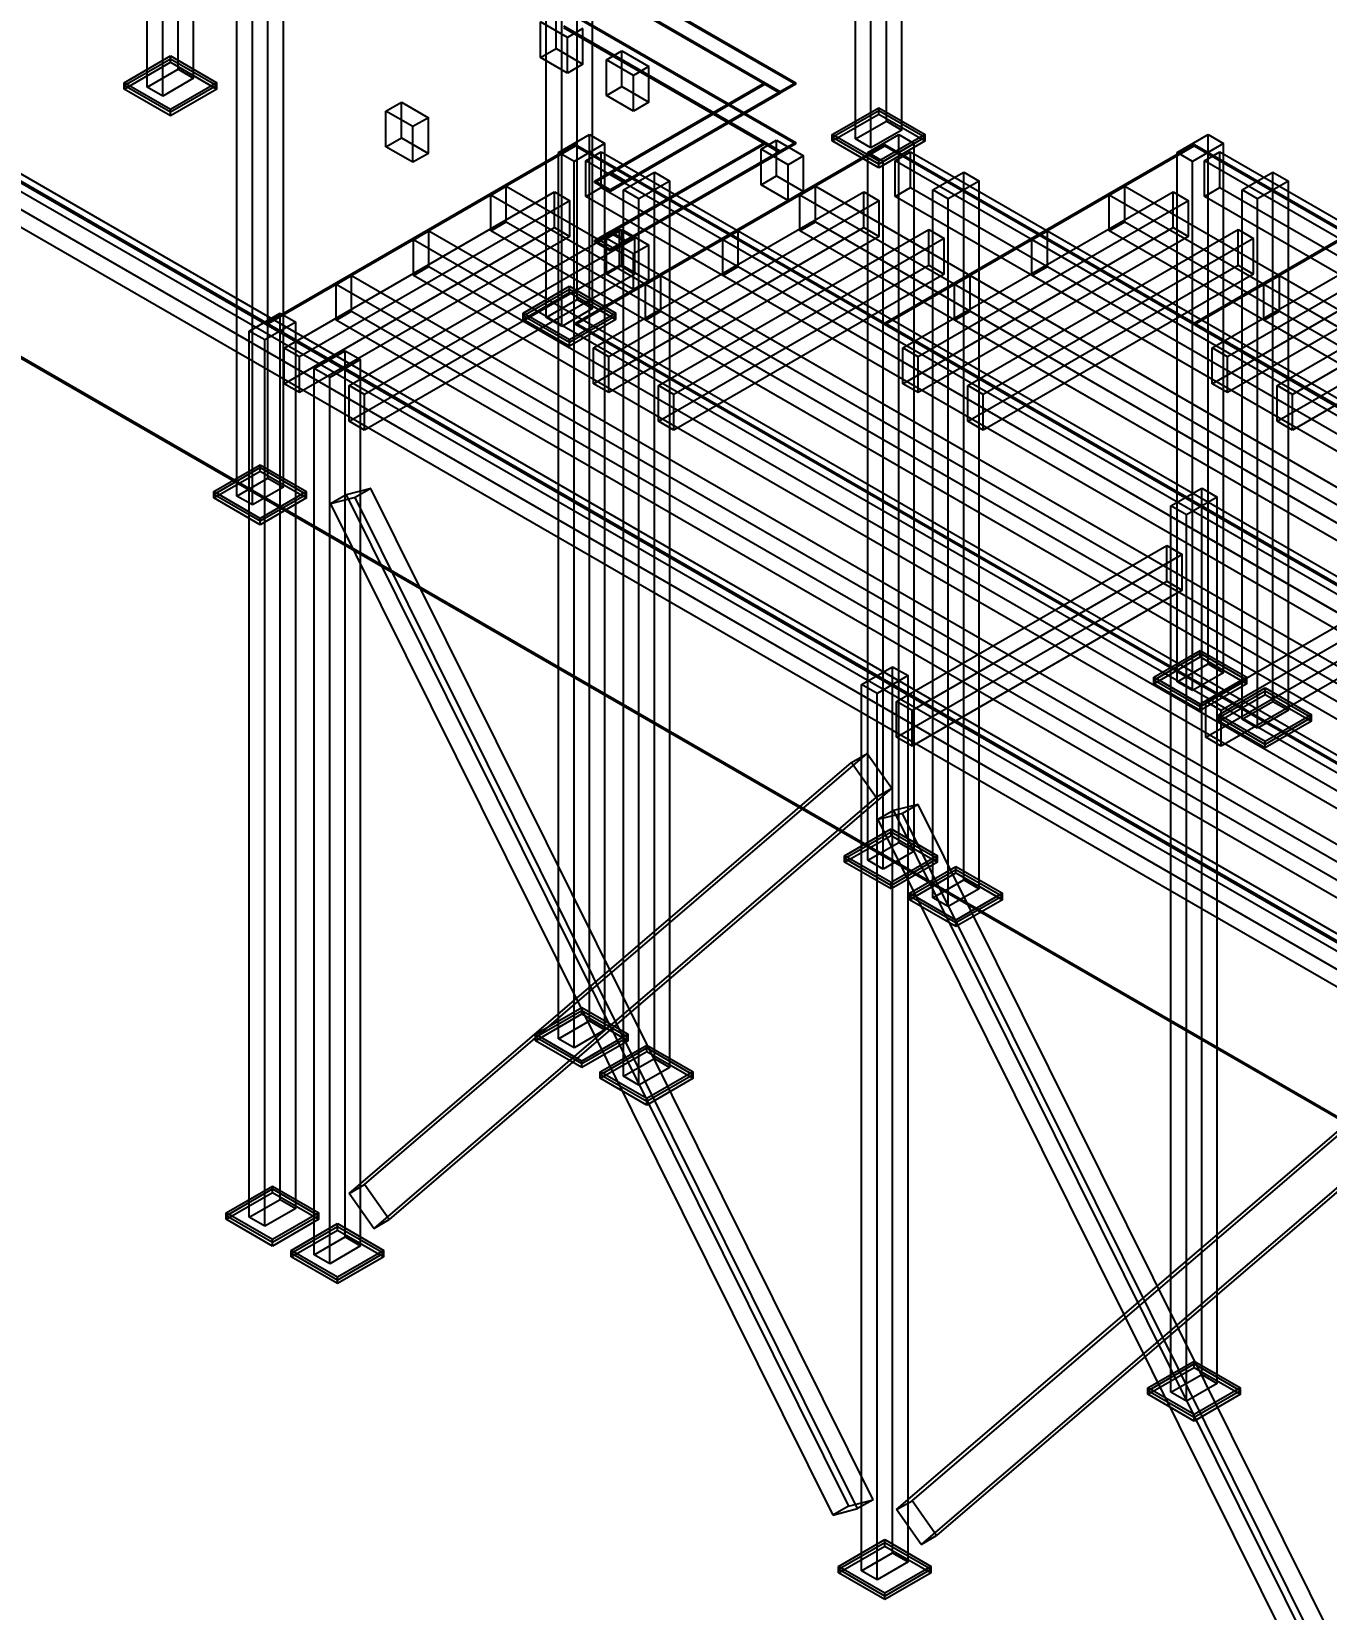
# Model space of a CAD drawing. Header units: millimetres. Extents: x -5230 to 17056, y -12562 to 3959.
# Drawn here: x 945 to 4571, y -7028 to -2609 of the extents above; entities that cross this region are included whole.
import ezdxf

# ---------------------------------------------------------------- set-up
doc = ezdxf.new("R2010")
doc.units = ezdxf.units.MM
for name, color, linetype, true_color in [('balok', 7, 'Continuous', 0x333333), ('baseplate', 7, 'Continuous', 0x555555), ('bracing', 7, 'Continuous', 0x111111), ('dek', 7, 'Continuous', 0x444444), ('dim', 7, 'Continuous', 0x222222), ('kolom', 7, 'Continuous', 0x111111), ('stiffener', 7, 'Continuous', 0x666666)]:
    doc.layers.add(name, color=color, linetype=linetype, true_color=true_color)
doc.dimstyles.get("Standard").update_dxf_attribs({"dimtxt": 2.5, "dimasz": 2.5, "dimexe": 1.25, "dimexo": 0.625, "dimtad": 1, "dimcen": 2.5, "dimazin": 3, "dimtfac": 1, "dimtmove": 0, "dimatfit": 3})

msp = doc.modelspace()

# ---------------------------------------------------------------- linework, layer by layer
at = {"layer": 'balok'}
for p, q in [((2413.38612, -2656.62), (2413.38612, -2556.62)), ((2445.42812, -2625.12), (2370.08612, -2581.62)), ((2370.08612, -2681.62), (2370.08612, -2581.62)), ((2488.72812, -2600.12), (2445.42812, -2625.12)), ((2488.72812, -2700.12), (2488.72812, -2600.12)), ((289.96278, -2646.535), (4888.3535, -5301.495)), ((2445.42812, -2725.12), (2445.42812, -2625.12)), ((4845.0535, -5326.495), (246.66278, -2671.535)), ((2370.08612, -2681.62), (2413.38612, -2656.62)), ((2445.42812, -2725.12), (2370.08612, -2681.62)), ((2413.38612, -2656.62), (2488.72812, -2700.12)), ((2554.68268, -2688.07), (2597.98268, -2663.07)), ((2630.02468, -2731.57), (2554.68268, -2688.07)), ((2554.68268, -2788.07), (2554.68268, -2688.07)), ((2597.98268, -2663.07), (2673.32468, -2706.57)), ((2597.98268, -2763.07), (2597.98268, -2663.07)), ((2488.72812, -2700.12), (2445.42812, -2725.12)), ((2673.32468, -2706.57), (2630.02468, -2731.57)), ((2630.02468, -2831.57), (2630.02468, -2731.57)), ((2673.32468, -2806.57), (2673.32468, -2706.57)), ((4845.0535, -5426.495), (246.66278, -2771.535)), ((289.96278, -2746.535), (4888.3535, -5401.495)), ((2554.68268, -2788.07), (2597.98268, -2763.07)), ((2597.98268, -2763.07), (2673.32468, -2806.57)), ((1937.1987, -2831.555), (1980.4987, -2806.555)), ((1980.4987, -2806.555), (2055.8407, -2850.055)), ((1980.4987, -2906.555), (1980.4987, -2806.555)), ((2630.02468, -2831.57), (2554.68268, -2788.07)), ((2673.32468, -2806.57), (2630.02468, -2831.57)), ((2012.5407, -2875.055), (1937.1987, -2831.555)), ((1937.1987, -2931.555), (1937.1987, -2831.555)), ((2055.8407, -2850.055), (2012.5407, -2875.055)), ((2055.8407, -2950.055), (2055.8407, -2850.055)), ((1937.1987, -2931.555), (1980.4987, -2906.555)), ((1980.4987, -2906.555), (2055.8407, -2950.055)), ((2012.5407, -2975.055), (2012.5407, -2875.055)), ((2987.5701, -2938.135), (3030.8701, -2913.135)), ((3030.8701, -2913.135), (3106.2121, -2956.635)), ((3030.8701, -3013.135), (3030.8701, -2913.135)), ((2012.5407, -2975.055), (1937.1987, -2931.555)), ((2055.8407, -2950.055), (2012.5407, -2975.055)), ((2496.72996, -2970.55), (2540.02996, -2945.55)), ((2540.02996, -2945.55), (7115.97396, -5587.55)), ((2540.02996, -3045.55), (2540.02996, -2945.55)), ((3062.9121, -2981.635), (2987.5701, -2938.135)), ((2987.5701, -3038.135), (2987.5701, -2938.135)), ((3106.2121, -2956.635), (3062.9121, -2981.635)), ((3106.2121, -3056.635), (3106.2121, -2956.635)), ((3362.73862, -2970.545), (3406.03862, -2945.545)), ((3406.03862, -2945.545), (7981.98262, -5587.545)), ((3406.03862, -3045.545), (3406.03862, -2945.545)), ((4228.72996, -2970.54), (4272.02996, -2945.54)), ((4272.02996, -2945.54), (8847.97396, -5587.54)), ((4272.02996, -3045.54), (4272.02996, -2945.54)), ((7072.67396, -5612.55), (2496.72996, -2970.55)), ((2496.72996, -3070.55), (2496.72996, -2970.55)), ((3062.9121, -3081.635), (3062.9121, -2981.635)), ((7938.68262, -5612.545), (3362.73862, -2970.545)), ((3362.73862, -3070.545), (3362.73862, -2970.545)), ((8804.67396, -5612.54), (4228.72996, -2970.54)), ((4228.72996, -3070.54), (4228.72996, -2970.54)), ((2496.72996, -3070.55), (2540.02996, -3045.55)), ((2540.02996, -3045.55), (7115.97396, -5687.55)), ((2987.5701, -3038.135), (3030.8701, -3013.135)), ((3062.9121, -3081.635), (2987.5701, -3038.135)), ((3030.8701, -3013.135), (3106.2121, -3056.635)), ((3362.73862, -3070.545), (3406.03862, -3045.545)), ((3406.03862, -3045.545), (7981.98262, -5687.545)), ((4228.72996, -3070.54), (4272.02996, -3045.54)), ((4272.02996, -3045.54), (8847.97396, -5687.54)), ((7072.67396, -5712.55), (2496.72996, -3070.55)), ((3106.2121, -3056.635), (3062.9121, -3081.635)), ((7938.68262, -5712.545), (3362.73862, -3070.545)), ((8804.67396, -5712.54), (4228.72996, -3070.54)), ((2554.68268, -3188.07), (2597.98268, -3163.07)), ((2597.98268, -3163.07), (2673.32468, -3206.57)), ((2597.98268, -3263.07), (2597.98268, -3163.07)), ((2630.02468, -3231.57), (2554.68268, -3188.07)), ((2554.68268, -3288.07), (2554.68268, -3188.07)), ((2673.32468, -3206.57), (2630.02468, -3231.57)), ((2673.32468, -3306.57), (2673.32468, -3206.57)), ((2554.68268, -3288.07), (2597.98268, -3263.07)), ((2597.98268, -3263.07), (2673.32468, -3306.57)), ((2630.02468, -3331.57), (2630.02468, -3231.57)), ((2630.02468, -3331.57), (2554.68268, -3288.07)), ((2673.32468, -3306.57), (2630.02468, -3331.57))]:
    msp.add_line(p, q, dxfattribs=at)
at = {"layer": 'baseplate'}
for p, q in [((1203.72268, -2752.01), (1333.64, -2677)), ((1203.72268, -2760.01), (1333.64, -2685)), ((1203.72268, -2770.01), (1333.64, -2695)), ((1333.64, -2677), (1463.55732, -2752.01)), ((1333.64, -2685), (1333.64, -2677)), ((1333.64, -2685), (1463.55732, -2760.01)), ((1333.64, -2695), (1333.64, -2685)), ((1333.64, -2695), (1463.55732, -2770.01)), ((1333.64, -2827.02), (1203.72268, -2752.01)), ((1203.72268, -2760.01), (1203.72268, -2752.01)), ((1333.64, -2835.02), (1203.72268, -2760.01)), ((1203.72268, -2770.01), (1203.72268, -2760.01)), ((1333.64, -2845.02), (1203.72268, -2770.01)), ((1463.55732, -2752.01), (1333.64, -2827.02)), ((1463.55732, -2760.01), (1333.64, -2835.02)), ((1463.55732, -2770.01), (1333.64, -2845.02)), ((1463.55732, -2760.01), (1463.55732, -2752.01)), ((1463.55732, -2770.01), (1463.55732, -2760.01)), ((1333.64, -2835.02), (1333.64, -2827.02)), ((3186.93196, -2897.03), (3316.84928, -2822.02)), ((3316.84928, -2822.02), (3446.77526, -2897.035)), ((3316.84928, -2830.02), (3316.84928, -2822.02)), ((1333.64, -2845.02), (1333.64, -2835.02)), ((3186.93196, -2905.03), (3316.84928, -2830.02)), ((3186.93196, -2915.03), (3316.84928, -2840.02)), ((3316.84928, -2830.02), (3446.77526, -2905.035)), ((3316.84928, -2840.02), (3316.84928, -2830.02)), ((3316.84928, -2840.02), (3446.77526, -2915.035)), ((3316.85794, -2972.045), (3186.93196, -2897.03)), ((3186.93196, -2905.03), (3186.93196, -2897.03)), ((3316.85794, -2980.045), (3186.93196, -2905.03)), ((3186.93196, -2915.03), (3186.93196, -2905.03)), ((3316.85794, -2990.045), (3186.93196, -2915.03)), ((3446.77526, -2897.035), (3316.85794, -2972.045)), ((3446.77526, -2905.035), (3316.85794, -2980.045)), ((3446.77526, -2915.035), (3316.85794, -2990.045)), ((3446.77526, -2905.035), (3446.77526, -2897.035)), ((3446.77526, -2915.035), (3446.77526, -2905.035)), ((3316.85794, -2980.045), (3316.85794, -2972.045)), ((3316.85794, -2990.045), (3316.85794, -2980.045)), ((2320.91464, -3397.04), (2450.83196, -3322.03)), ((2320.91464, -3405.04), (2450.83196, -3330.03)), ((2320.91464, -3415.04), (2450.83196, -3340.03)), ((2450.83196, -3322.03), (2580.75794, -3397.045)), ((2450.83196, -3330.03), (2450.83196, -3322.03)), ((2450.83196, -3330.03), (2580.75794, -3405.045)), ((2450.83196, -3340.03), (2450.83196, -3330.03)), ((2450.83196, -3340.03), (2580.75794, -3415.045)), ((2450.84062, -3472.055), (2320.91464, -3397.04)), ((2320.91464, -3405.04), (2320.91464, -3397.04)), ((2580.75794, -3397.045), (2450.84062, -3472.055)), ((2580.75794, -3405.045), (2580.75794, -3397.045)), ((2450.84062, -3480.055), (2320.91464, -3405.04)), ((2320.91464, -3415.04), (2320.91464, -3405.04)), ((2450.84062, -3490.055), (2320.91464, -3415.04)), ((2580.75794, -3405.045), (2450.84062, -3480.055)), ((2580.75794, -3415.045), (2450.84062, -3490.055)), ((2580.75794, -3415.045), (2580.75794, -3405.045)), ((2450.84062, -3480.055), (2450.84062, -3472.055)), ((2450.84062, -3490.055), (2450.84062, -3480.055)), ((1454.9233, -3897.035), (1584.84928, -3822.02)), ((1454.9233, -3905.035), (1584.84928, -3830.02)), ((1454.9233, -3915.035), (1584.84928, -3840.02)), ((1584.84928, -3822.02), (1714.77526, -3897.035)), ((1584.84928, -3830.02), (1584.84928, -3822.02)), ((1584.84928, -3830.02), (1714.77526, -3905.035)), ((1584.84928, -3840.02), (1584.84928, -3830.02)), ((1584.84928, -3840.02), (1714.77526, -3915.035)), ((1584.84928, -3972.05), (1454.9233, -3897.035)), ((1454.9233, -3905.035), (1454.9233, -3897.035)), ((1584.84928, -3980.05), (1454.9233, -3905.035)), ((1454.9233, -3915.035), (1454.9233, -3905.035)), ((1584.84928, -3990.05), (1454.9233, -3915.035)), ((1714.77526, -3897.035), (1584.84928, -3972.05)), ((1714.77526, -3905.035), (1584.84928, -3980.05)), ((1714.77526, -3915.035), (1584.84928, -3990.05)), ((1714.77526, -3905.035), (1714.77526, -3897.035)), ((1714.77526, -3915.035), (1714.77526, -3905.035)), ((1584.84928, -3980.05), (1584.84928, -3972.05)), ((1584.84928, -3990.05), (1584.84928, -3980.05)), ((4087.52866, -4417.025), (4217.44598, -4342.015)), ((4087.52866, -4425.025), (4217.44598, -4350.015)), ((4087.52866, -4435.025), (4217.44598, -4360.015)), ((4217.44598, -4342.015), (4347.3633, -4417.025)), ((4217.44598, -4350.015), (4217.44598, -4342.015)), ((4217.44598, -4350.015), (4347.3633, -4425.025)), ((4217.44598, -4360.015), (4217.44598, -4350.015)), ((4217.44598, -4360.015), (4347.3633, -4435.025)), ((4217.44598, -4492.035), (4087.52866, -4417.025)), ((4087.52866, -4425.025), (4087.52866, -4417.025)), ((4347.3633, -4417.025), (4217.44598, -4492.035)), ((4347.3633, -4425.025), (4347.3633, -4417.025)), ((4217.44598, -4500.035), (4087.52866, -4425.025)), ((4087.52866, -4435.025), (4087.52866, -4425.025)), ((4217.44598, -4510.035), (4087.52866, -4435.025)), ((4347.3633, -4425.025), (4217.44598, -4500.035)), ((4347.3633, -4435.025), (4217.44598, -4510.035)), ((4269.36268, -4522.01), (4399.28, -4447)), ((4269.36268, -4530.01), (4399.28, -4455)), ((4347.3633, -4435.025), (4347.3633, -4425.025)), ((4399.28, -4447), (4529.20598, -4522.015)), ((4399.28, -4455), (4399.28, -4447)), ((4399.28, -4455), (4529.20598, -4530.015)), ((4399.28, -4465), (4399.28, -4455)), ((4217.44598, -4500.035), (4217.44598, -4492.035)), ((4217.44598, -4510.035), (4217.44598, -4500.035)), ((4269.36268, -4540.01), (4399.28, -4465)), ((4399.28, -4465), (4529.20598, -4540.015)), ((4399.28866, -4597.025), (4269.36268, -4522.01)), ((4269.36268, -4530.01), (4269.36268, -4522.01)), ((4399.28866, -4605.025), (4269.36268, -4530.01)), ((4269.36268, -4540.01), (4269.36268, -4530.01)), ((4399.28866, -4615.025), (4269.36268, -4540.01)), ((4529.20598, -4522.015), (4399.28866, -4597.025)), ((4529.20598, -4530.015), (4399.28866, -4605.025)), ((4529.20598, -4540.015), (4399.28866, -4615.025)), ((4529.20598, -4530.015), (4529.20598, -4522.015)), ((4529.20598, -4540.015), (4529.20598, -4530.015)), ((4399.28866, -4605.025), (4399.28866, -4597.025)), ((4399.28866, -4615.025), (4399.28866, -4605.025)), ((3221.53732, -4917.02), (3351.4633, -4842.005)), ((3221.53732, -4925.02), (3351.4633, -4850.005)), ((3221.53732, -4935.02), (3351.4633, -4860.005)), ((3351.4633, -4842.005), (3481.38062, -4917.015)), ((3351.4633, -4850.005), (3351.4633, -4842.005)), ((3351.4633, -4850.005), (3481.38062, -4925.015)), ((3351.4633, -4860.005), (3351.4633, -4850.005)), ((3351.4633, -4860.005), (3481.38062, -4935.015)), ((3351.45464, -4992.03), (3221.53732, -4917.02)), ((3221.53732, -4925.02), (3221.53732, -4917.02)), ((3351.45464, -5000.03), (3221.53732, -4925.02)), ((3221.53732, -4935.02), (3221.53732, -4925.02)), ((3351.45464, -5010.03), (3221.53732, -4935.02)), ((3481.38062, -4917.015), (3351.45464, -4992.03)), ((3481.38062, -4925.015), (3351.45464, -5000.03)), ((3481.38062, -4935.015), (3351.45464, -5010.03)), ((3403.37134, -5022.005), (3533.29732, -4946.99)), ((3481.38062, -4925.015), (3481.38062, -4917.015)), ((3481.38062, -4935.015), (3481.38062, -4925.015)), ((3533.29732, -4946.99), (3663.2233, -5022.005)), ((3533.29732, -4954.99), (3533.29732, -4946.99)), ((3351.45464, -5000.03), (3351.45464, -4992.03)), ((3403.37134, -5030.005), (3533.29732, -4954.99)), ((3403.37134, -5040.005), (3533.29732, -4964.99)), ((3533.29732, -4954.99), (3663.2233, -5030.005)), ((3533.29732, -4964.99), (3533.29732, -4954.99)), ((3533.29732, -4964.99), (3663.2233, -5040.005)), ((3351.45464, -5010.03), (3351.45464, -5000.03)), ((3533.29732, -5097.02), (3403.37134, -5022.005)), ((3403.37134, -5030.005), (3403.37134, -5022.005)), ((3533.29732, -5105.02), (3403.37134, -5030.005)), ((3403.37134, -5040.005), (3403.37134, -5030.005)), ((3663.2233, -5022.005), (3533.29732, -5097.02)), ((3663.2233, -5030.005), (3533.29732, -5105.02)), ((3663.2233, -5030.005), (3663.2233, -5022.005)), ((3663.2233, -5040.005), (3663.2233, -5030.005)), ((3533.29732, -5115.02), (3403.37134, -5040.005)), ((3663.2233, -5040.005), (3533.29732, -5115.02)), ((3533.29732, -5105.02), (3533.29732, -5097.02)), ((3533.29732, -5115.02), (3533.29732, -5105.02)), ((2355.52, -5417.03), (2485.44598, -5342.015)), ((2485.44598, -5342.015), (2615.3633, -5417.025)), ((2485.44598, -5350.015), (2485.44598, -5342.015)), ((2355.52, -5425.03), (2485.44598, -5350.015)), ((2355.52, -5435.03), (2485.44598, -5360.015)), ((2485.44598, -5350.015), (2615.3633, -5425.025)), ((2485.44598, -5360.015), (2485.44598, -5350.015)), ((2485.44598, -5360.015), (2615.3633, -5435.025)), ((2485.43732, -5492.04), (2355.52, -5417.03)), ((2355.52, -5425.03), (2355.52, -5417.03)), ((2485.43732, -5500.04), (2355.52, -5425.03)), ((2355.52, -5435.03), (2355.52, -5425.03)), ((2485.43732, -5510.04), (2355.52, -5435.03)), ((2615.3633, -5417.025), (2485.43732, -5492.04)), ((2615.3633, -5425.025), (2485.43732, -5500.04)), ((2615.3633, -5435.025), (2485.43732, -5510.04)), ((2615.3633, -5425.025), (2615.3633, -5417.025)), ((2615.3633, -5435.025), (2615.3633, -5425.025)), ((2537.35402, -5522.015), (2667.28, -5447)), ((2537.35402, -5530.015), (2667.28, -5455)), ((2537.35402, -5540.015), (2667.28, -5465)), ((2667.28, -5447), (2797.20598, -5522.015)), ((2667.28, -5455), (2667.28, -5447)), ((2667.28, -5455), (2797.20598, -5530.015)), ((2667.28, -5465), (2667.28, -5455)), ((2667.28, -5465), (2797.20598, -5540.015)), ((2485.43732, -5500.04), (2485.43732, -5492.04)), ((2485.43732, -5510.04), (2485.43732, -5500.04)), ((2667.28, -5597.03), (2537.35402, -5522.015)), ((2537.35402, -5530.015), (2537.35402, -5522.015)), ((2797.20598, -5522.015), (2667.28, -5597.03)), ((2797.20598, -5530.015), (2797.20598, -5522.015)), ((2667.28, -5605.03), (2537.35402, -5530.015)), ((2537.35402, -5540.015), (2537.35402, -5530.015)), ((2667.28, -5615.03), (2537.35402, -5540.015)), ((2797.20598, -5530.015), (2667.28, -5605.03)), ((2797.20598, -5540.015), (2667.28, -5615.03)), ((2797.20598, -5540.015), (2797.20598, -5530.015)), ((2667.28, -5605.03), (2667.28, -5597.03)), ((2667.28, -5615.03), (2667.28, -5605.03)), ((1489.3468, -5917.02), (1619.2468, -5842.02)), ((1489.3468, -5925.02), (1619.2468, -5850.02)), ((1489.3468, -5935.02), (1619.2468, -5860.02)), ((1619.2468, -5842.02), (1749.1468, -5917.02)), ((1619.2468, -5850.02), (1619.2468, -5842.02)), ((1619.2468, -5850.02), (1749.1468, -5925.02)), ((1619.2468, -5860.02), (1619.2468, -5850.02)), ((1619.2468, -5860.02), (1749.1468, -5935.02)), ((1619.2468, -5992.02), (1489.3468, -5917.02)), ((1489.3468, -5925.02), (1489.3468, -5917.02)), ((1749.1468, -5917.02), (1619.2468, -5992.02)), ((1749.1468, -5925.02), (1749.1468, -5917.02)), ((1619.2468, -6000.02), (1489.3468, -5925.02)), ((1489.3468, -5935.02), (1489.3468, -5925.02)), ((1619.2468, -6010.02), (1489.3468, -5935.02)), ((1749.1468, -5925.02), (1619.2468, -6000.02)), ((1749.1468, -5935.02), (1619.2468, -6010.02)), ((1671.37134, -6022.005), (1801.28866, -5946.995)), ((1671.37134, -6030.005), (1801.28866, -5954.995)), ((1671.37134, -6040.005), (1801.28866, -5964.995)), ((1749.1468, -5935.02), (1749.1468, -5925.02)), ((1801.28866, -5946.995), (1931.21464, -6022.01)), ((1801.28866, -5954.995), (1801.28866, -5946.995)), ((1801.28866, -5954.995), (1931.21464, -6030.01)), ((1801.28866, -5964.995), (1801.28866, -5954.995)), ((1801.28866, -5964.995), (1931.21464, -6040.01)), ((1619.2468, -6000.02), (1619.2468, -5992.02)), ((1619.2468, -6010.02), (1619.2468, -6000.02)), ((1801.29732, -6097.02), (1671.37134, -6022.005)), ((1671.37134, -6030.005), (1671.37134, -6022.005)), ((1801.29732, -6105.02), (1671.37134, -6030.005)), ((1671.37134, -6040.005), (1671.37134, -6030.005)), ((1801.29732, -6115.02), (1671.37134, -6040.005)), ((1931.21464, -6022.01), (1801.29732, -6097.02)), ((1931.21464, -6030.01), (1801.29732, -6105.02)), ((1931.21464, -6040.01), (1801.29732, -6115.02)), ((1931.21464, -6030.01), (1931.21464, -6022.01)), ((1931.21464, -6040.01), (1931.21464, -6030.01)), ((1801.29732, -6105.02), (1801.29732, -6097.02)), ((1801.29732, -6115.02), (1801.29732, -6105.02)), ((4070.04412, -6406.99), (4199.94412, -6331.99)), ((4070.04412, -6414.99), (4199.94412, -6339.99)), ((4070.04412, -6424.99), (4199.94412, -6349.99)), ((4199.94412, -6331.99), (4329.84412, -6406.99)), ((4199.94412, -6339.99), (4199.94412, -6331.99)), ((4199.94412, -6339.99), (4329.84412, -6414.99)), ((4199.94412, -6349.99), (4199.94412, -6339.99)), ((4199.94412, -6349.99), (4329.84412, -6424.99)), ((4199.94412, -6481.99), (4070.04412, -6406.99)), ((4070.04412, -6414.99), (4070.04412, -6406.99)), ((4329.84412, -6406.99), (4199.94412, -6481.99)), ((4329.84412, -6414.99), (4329.84412, -6406.99)), ((4199.94412, -6489.99), (4070.04412, -6414.99)), ((4070.04412, -6424.99), (4070.04412, -6414.99)), ((4199.94412, -6499.99), (4070.04412, -6424.99)), ((4329.84412, -6414.99), (4199.94412, -6489.99)), ((4329.84412, -6424.99), (4199.94412, -6499.99)), ((4329.84412, -6424.99), (4329.84412, -6414.99)), ((4199.94412, -6489.99), (4199.94412, -6481.99)), ((4199.94412, -6499.99), (4199.94412, -6489.99)), ((3204.2, -6907.01), (3334.11732, -6832)), ((3204.2, -6915.01), (3334.11732, -6840)), ((3334.11732, -6832), (3464.03464, -6907.01)), ((3334.11732, -6840), (3334.11732, -6832)), ((3334.11732, -6840), (3464.03464, -6915.01)), ((3334.11732, -6850), (3334.11732, -6840)), ((3204.2, -6925.01), (3334.11732, -6850)), ((3334.11732, -6850), (3464.03464, -6925.01)), ((3334.11732, -6982.02), (3204.2, -6907.01)), ((3204.2, -6915.01), (3204.2, -6907.01)), ((3334.11732, -6990.02), (3204.2, -6915.01)), ((3204.2, -6925.01), (3204.2, -6915.01)), ((3334.11732, -7000.02), (3204.2, -6925.01)), ((3464.03464, -6907.01), (3334.11732, -6982.02)), ((3464.03464, -6915.01), (3334.11732, -6990.02)), ((3464.03464, -6925.01), (3334.11732, -7000.02)), ((3464.03464, -6915.01), (3464.03464, -6907.01)), ((3464.03464, -6925.01), (3464.03464, -6915.01)), ((3334.11732, -6990.02), (3334.11732, -6982.02)), ((3334.11732, -7000.02), (3334.11732, -6990.02))]:
    msp.add_line(p, q, dxfattribs=at)
at = {"layer": 'bracing'}
for p, q in [((1825.34614, -3906.055), (1782.04614, -3931.055)), ((1851.0317, -3913.855), (1782.04614, -3931.055)), ((1782.04614, -3931.055), (3188.86314, -6763.455)), ((1894.3317, -3888.855), (1825.34614, -3906.055)), ((1825.34614, -3906.055), (3232.16314, -6738.455)), ((1894.3317, -3888.855), (1851.0317, -3913.855)), ((3257.84004, -6745.27), (1851.0317, -3913.855)), ((3301.14004, -6720.27), (1894.3317, -3888.855)), ((1877.4447, -5837.905), (3284.25304, -4630.97)), ((3240.95304, -4655.97), (3284.25304, -4630.97)), ((3284.25304, -4630.97), (3353.22994, -4727.835)), ((1834.1447, -5862.905), (3240.95304, -4655.97)), ((3240.95304, -4655.97), (3309.92994, -4752.835)), ((3353.22994, -4727.835), (1946.4216, -5935.71)), ((3309.92994, -4752.835), (3353.22994, -4727.835)), ((3309.92994, -4752.835), (1903.1216, -5960.71)), ((3358.09686, -4790.535), (3314.79686, -4815.535)), ((3383.78242, -4798.325), (3314.79686, -4815.535)), ((3314.79686, -4815.535), (4721.62252, -7647.9)), ((3427.08242, -4773.325), (3358.09686, -4790.535)), ((3358.09686, -4790.535), (4764.92252, -7622.9)), ((3427.08242, -4773.325), (3383.78242, -4798.325)), ((4790.60808, -7629.74), (3383.78242, -4798.325)), ((4833.90808, -7604.74), (3427.08242, -4773.325)), ((3410.18676, -6723.11), (4817.02108, -5516.21)), ((3366.88676, -6748.11), (4773.72108, -5541.21)), ((4842.69798, -5638.065), (3435.87232, -6845.95)), ((4885.99798, -5613.065), (3479.17232, -6820.95)), ((1834.1447, -5862.905), (1877.4447, -5837.905)), ((1903.1216, -5960.71), (1834.1447, -5862.905)), ((1946.4216, -5935.71), (1877.4447, -5837.905)), ((1903.1216, -5960.71), (1946.4216, -5935.71)), ((3232.16314, -6738.455), (3188.86314, -6763.455)), ((3188.86314, -6763.455), (3257.84004, -6745.27)), ((3232.16314, -6738.455), (3301.14004, -6720.27)), ((3301.14004, -6720.27), (3257.84004, -6745.27)), ((3366.88676, -6748.11), (3410.18676, -6723.11)), ((3435.87232, -6845.95), (3366.88676, -6748.11)), ((3479.17232, -6820.95), (3410.18676, -6723.11)), ((3435.87232, -6845.95), (3479.17232, -6820.95))]:
    msp.add_line(p, q, dxfattribs=at)
at = {"layer": 'dek'}
for p, q in [((-4330, 0), (10998.20866, -8850.005)), ((-4330, -4), (10998.20866, -8854.005)), ((10572.128, -9096.01), (-4756.08066, -246.005)), ((10572.128, -9100.01), (-4756.08066, -250.005)), ((3041.3054, -2777.43), (2435.09674, -2427.425)), ((2478.38808, -2402.43), (3084.59674, -2752.435)), ((2478.38808, -2406.43), (3084.59674, -2756.435)), ((3041.3054, -2781.43), (2435.09674, -2431.425)), ((3041.3054, -2944.1), (2435.09674, -2594.095)), ((3041.3054, -2948.1), (2435.09674, -2598.095)), ((2478.38808, -2569.1), (3084.59674, -2919.105)), ((2478.38808, -2573.1), (3084.59674, -2923.105)), ((2565.02272, -3002.43), (2998.01406, -2752.435)), ((2565.02272, -3006.43), (2998.01406, -2756.435)), ((3041.3054, -2777.43), (2608.31406, -3027.425)), ((3041.3054, -2781.43), (2608.31406, -3031.425)), ((2998.01406, -2752.435), (3041.3054, -2777.43)), ((2998.01406, -2756.435), (2998.01406, -2752.435)), ((2998.01406, -2756.435), (3041.3054, -2781.43)), ((3084.59674, -2752.435), (3041.3054, -2777.43)), ((3084.59674, -2756.435), (3041.3054, -2781.43)), ((3041.3054, -2781.43), (3041.3054, -2777.43)), ((3084.59674, -2756.435), (3084.59674, -2752.435)), ((1602.16928, -3425.04), (2468.16062, -2925.045)), ((1602.16928, -3429.04), (2468.16062, -2929.045)), ((2468.16062, -3425.035), (3334.16928, -2925.03)), ((2468.16062, -2925.045), (7144.5433, -5625.035)), ((2468.16062, -2929.045), (2468.16062, -2925.045)), ((2468.16062, -3429.035), (3334.16928, -2929.03)), ((2468.16062, -2929.045), (7144.5433, -5629.035)), ((2565.02272, -3169.1), (2998.01406, -2919.105)), ((2565.02272, -3173.1), (2998.01406, -2923.105)), ((3041.3054, -2944.1), (2608.31406, -3194.095)), ((3041.3054, -2948.1), (2608.31406, -3198.095)), ((2998.01406, -2919.105), (3041.3054, -2944.1)), ((2998.01406, -2923.105), (2998.01406, -2919.105)), ((2998.01406, -2923.105), (3041.3054, -2948.1)), ((3084.59674, -2919.105), (3041.3054, -2944.1)), ((3084.59674, -2923.105), (3041.3054, -2948.1)), ((3041.3054, -2948.1), (3041.3054, -2944.1)), ((3084.59674, -2923.105), (3084.59674, -2919.105)), ((3334.16928, -2925.03), (8010.55196, -5625.02)), ((3334.16928, -2929.03), (3334.16928, -2925.03)), ((3334.16928, -3425.03), (4200.16062, -2925.035)), ((3334.16928, -2929.03), (8010.55196, -5629.02)), ((3334.16928, -3429.03), (4200.16062, -2929.035)), ((4200.16062, -2925.035), (8876.5433, -5625.025)), ((4200.16062, -2929.035), (4200.16062, -2925.035)), ((4200.16062, -2929.035), (8876.5433, -5629.025)), ((4200.1866, -3425.04), (5066.17794, -2925.045)), ((4200.1866, -3429.04), (5066.17794, -2929.045)), ((2521.72272, -3027.42), (2565.01406, -3002.425)), ((2608.31406, -3027.425), (2565.02272, -3002.43)), ((2565.02272, -3006.43), (2565.02272, -3002.43)), ((2521.72272, -3031.42), (2565.01406, -3006.425)), ((2565.02272, -3052.42), (2521.72272, -3027.42)), ((2521.72272, -3031.42), (2521.72272, -3027.42)), ((2565.02272, -3056.42), (2521.72272, -3031.42)), ((2608.31406, -3031.425), (2565.02272, -3006.43)), ((2608.31406, -3027.425), (2565.02272, -3052.42)), ((2608.31406, -3031.425), (2565.02272, -3056.42)), ((2608.31406, -3031.425), (2608.31406, -3027.425)), ((2565.02272, -3056.42), (2565.02272, -3052.42)), ((2521.72272, -3194.09), (2565.01406, -3169.095)), ((2521.72272, -3198.09), (2565.01406, -3173.095)), ((2608.31406, -3194.095), (2565.02272, -3169.1)), ((2565.02272, -3173.1), (2565.02272, -3169.1)), ((2608.31406, -3198.095), (2565.02272, -3173.1)), ((2565.02272, -3219.09), (2521.72272, -3194.09)), ((2521.72272, -3198.09), (2521.72272, -3194.09)), ((2565.02272, -3223.09), (2521.72272, -3198.09)), ((2608.31406, -3194.095), (2565.02272, -3219.09)), ((2608.31406, -3198.095), (2565.02272, -3223.09)), ((2565.02272, -3223.09), (2565.02272, -3219.09)), ((2608.31406, -3198.095), (2608.31406, -3194.095)), ((6278.55196, -6125.03), (1602.16928, -3425.04)), ((1602.16928, -3429.04), (1602.16928, -3425.04)), ((6278.55196, -6129.03), (1602.16928, -3429.04)), ((7144.5433, -6125.025), (2468.16062, -3425.035)), ((2468.16062, -3429.035), (2468.16062, -3425.035)), ((7144.5433, -6129.025), (2468.16062, -3429.035)), ((8010.55196, -6125.02), (3334.16928, -3425.03)), ((3334.16928, -3429.03), (3334.16928, -3425.03)), ((8010.55196, -6129.02), (3334.16928, -3429.03)), ((8876.56928, -6125.03), (4200.1866, -3425.04)), ((4200.1866, -3429.04), (4200.1866, -3425.04)), ((8876.56928, -6129.03), (4200.1866, -3429.04))]:
    msp.add_line(p, q, dxfattribs=at)
at = {"layer": 'kolom'}
for p, q in [((1355.29, -2714.51), (1355.29, -1232.51)), ((1398.59, -2739.51), (1398.59, -1257.51)), ((1268.69, -2764.51), (1268.69, -1282.51)), ((1311.99, -2789.51), (1311.99, -1307.51)), ((1606.46464, -3859.52), (1606.46464, -1877.53)), ((2472.45598, -3359.525), (2472.45598, -1877.525)), ((3338.4733, -2859.515), (3338.4733, -1877.505)), ((1519.86464, -3909.52), (1519.86464, -1927.53)), ((1649.76464, -3884.52), (1649.76464, -1902.53)), ((2385.85598, -3409.525), (2385.85598, -1927.525)), ((2515.75598, -3384.525), (2515.75598, -1902.525)), ((3251.8733, -2909.515), (3251.8733, -1927.505)), ((3381.7733, -2884.515), (3381.7733, -1902.505)), ((1563.16464, -3934.52), (1563.16464, -1952.53)), ((2429.15598, -3434.525), (2429.15598, -1952.525)), ((3295.1733, -2934.515), (3295.1733, -1952.505)), ((1268.69, -2764.51), (1355.29, -2714.51)), ((1398.59, -2739.51), (1311.99, -2789.51)), ((1355.29, -2714.51), (1398.59, -2739.51)), ((1311.99, -2789.51), (1268.69, -2764.51)), ((3251.8733, -2909.515), (3338.4733, -2859.515)), ((3338.4733, -2859.515), (3381.7733, -2884.515)), ((2420.47, -2947.52), (2507.07, -2897.52)), ((2507.07, -2897.52), (2550.37, -2922.52)), ((2507.07, -5379.51), (2507.07, -2897.52)), ((3295.1733, -2934.515), (3251.8733, -2909.515)), ((3286.47866, -2947.515), (3373.07866, -2897.515)), ((3381.7733, -2884.515), (3295.1733, -2934.515)), ((3373.07866, -2897.515), (3416.37866, -2922.515)), ((3373.07866, -4879.505), (3373.07866, -2897.515)), ((4152.47, -2947.51), (4239.07, -2897.51)), ((4239.07, -2897.51), (4282.37, -2922.51)), ((4239.07, -4379.51), (4239.07, -2897.51)), ((2463.77, -2972.52), (2420.47, -2947.52)), ((2420.47, -5429.51), (2420.47, -2947.52)), ((2550.37, -2922.52), (2463.77, -2972.52)), ((2550.37, -5404.51), (2550.37, -2922.52)), ((3329.77866, -2972.515), (3286.47866, -2947.515)), ((3286.47866, -4929.505), (3286.47866, -2947.515)), ((3416.37866, -2922.515), (3329.77866, -2972.515)), ((3416.37866, -4904.505), (3416.37866, -2922.515)), ((4195.77, -2972.51), (4152.47, -2947.51)), ((4152.47, -4429.51), (4152.47, -2947.51)), ((4282.37, -2922.51), (4195.77, -2972.51)), ((4282.37, -4404.51), (4282.37, -2922.51)), ((2463.77, -5454.51), (2463.77, -2972.52)), ((2602.31268, -3052.51), (2688.91268, -3002.51)), ((2688.91268, -3002.51), (2732.21268, -3027.51)), ((2688.91268, -5484.5), (2688.91268, -3002.51)), ((3329.77866, -4954.505), (3329.77866, -2972.515)), ((3468.32134, -3052.505), (3554.92134, -3002.505)), ((3554.92134, -3002.505), (3598.22134, -3027.505)), ((3554.92134, -4984.495), (3554.92134, -3002.505)), ((4195.77, -4454.51), (4195.77, -2972.51)), ((4334.31268, -3052.5), (4420.91268, -3002.5)), ((4420.91268, -3002.5), (4464.21268, -3027.5)), ((4420.91268, -4484.5), (4420.91268, -3002.5)), ((2732.21268, -3027.51), (2645.61268, -3077.51)), ((2732.21268, -5509.5), (2732.21268, -3027.51)), ((3598.22134, -3027.505), (3511.62134, -3077.505)), ((3598.22134, -5009.495), (3598.22134, -3027.505)), ((4464.21268, -3027.5), (4377.61268, -3077.5)), ((4464.21268, -4509.5), (4464.21268, -3027.5)), ((2645.61268, -3077.51), (2602.31268, -3052.51)), ((2602.31268, -5534.5), (2602.31268, -3052.51)), ((2645.61268, -5559.5), (2645.61268, -3077.51)), ((3511.62134, -3077.505), (3468.32134, -3052.505)), ((3468.32134, -5034.495), (3468.32134, -3052.505)), ((3511.62134, -5059.495), (3511.62134, -3077.505)), ((4377.61268, -3077.5), (4334.31268, -3052.5)), ((4334.31268, -4534.5), (4334.31268, -3052.5)), ((4377.61268, -4559.5), (4377.61268, -3077.5)), ((1554.40072, -3447.47), (1641.00072, -3397.47)), ((1641.00072, -3397.47), (1684.30072, -3422.47)), ((1641.00072, -5879.46), (1641.00072, -3397.47)), ((2385.85598, -3409.525), (2472.45598, -3359.525)), ((2515.75598, -3384.525), (2429.15598, -3434.525)), ((2472.45598, -3359.525), (2515.75598, -3384.525)), ((1684.30072, -3422.47), (1597.70072, -3472.47)), ((1684.30072, -5904.46), (1684.30072, -3422.47)), ((2429.15598, -3434.525), (2385.85598, -3409.525)), ((1597.70072, -3472.47), (1554.40072, -3447.47)), ((1554.40072, -5929.46), (1554.40072, -3447.47)), ((1597.70072, -5954.46), (1597.70072, -3472.47)), ((1736.32134, -3552.505), (1822.92134, -3502.505)), ((1866.22134, -3527.505), (1779.62134, -3577.505)), ((1822.92134, -3502.505), (1866.22134, -3527.505)), ((1822.92134, -5984.495), (1822.92134, -3502.505)), ((1866.22134, -6009.495), (1866.22134, -3527.505)), ((1779.62134, -3577.505), (1736.32134, -3552.505)), ((1736.32134, -6034.495), (1736.32134, -3552.505)), ((1779.62134, -6059.495), (1779.62134, -3577.505)), ((1519.86464, -3909.52), (1606.46464, -3859.52)), ((1649.76464, -3884.52), (1563.16464, -3934.52)), ((1606.46464, -3859.52), (1649.76464, -3884.52)), ((4135.05474, -3937.465), (4221.65474, -3887.465)), ((4221.65474, -3887.465), (4264.95474, -3912.465)), ((4221.65474, -6369.455), (4221.65474, -3887.465)), ((1563.16464, -3934.52), (1519.86464, -3909.52)), ((4264.95474, -3912.465), (4178.35474, -3962.465)), ((4264.95474, -6394.455), (4264.95474, -3912.465)), ((4178.35474, -3962.465), (4135.05474, -3937.465)), ((4135.05474, -6419.455), (4135.05474, -3937.465)), ((4178.35474, -6444.455), (4178.35474, -3962.465)), ((3269.14134, -4437.505), (3355.74134, -4387.505)), ((3399.04134, -4412.505), (3312.44134, -4462.505)), ((3355.74134, -4387.505), (3399.04134, -4412.505)), ((3355.74134, -6869.495), (3355.74134, -4387.505)), ((3399.04134, -6894.495), (3399.04134, -4412.505)), ((4152.47, -4429.51), (4239.07, -4379.51)), ((4282.37, -4404.51), (4195.77, -4454.51)), ((4239.07, -4379.51), (4282.37, -4404.51)), ((3312.44134, -4462.505), (3269.14134, -4437.505)), ((3269.14134, -6919.495), (3269.14134, -4437.505)), ((3312.44134, -6944.495), (3312.44134, -4462.505)), ((4195.77, -4454.51), (4152.47, -4429.51)), ((4334.31268, -4534.5), (4420.91268, -4484.5)), ((4420.91268, -4484.5), (4464.21268, -4509.5)), ((4377.61268, -4559.5), (4334.31268, -4534.5)), ((4464.21268, -4509.5), (4377.61268, -4559.5)), ((3286.47866, -4929.505), (3373.07866, -4879.505)), ((3416.37866, -4904.505), (3329.77866, -4954.505)), ((3373.07866, -4879.505), (3416.37866, -4904.505)), ((3329.77866, -4954.505), (3286.47866, -4929.505)), ((3468.32134, -5034.495), (3554.92134, -4984.495)), ((3554.92134, -4984.495), (3598.22134, -5009.495)), ((3511.62134, -5059.495), (3468.32134, -5034.495)), ((3598.22134, -5009.495), (3511.62134, -5059.495)), ((2420.47, -5429.51), (2507.07, -5379.51)), ((2507.07, -5379.51), (2550.37, -5404.51)), ((2463.77, -5454.51), (2420.47, -5429.51)), ((2550.37, -5404.51), (2463.77, -5454.51)), ((2602.31268, -5534.5), (2688.91268, -5484.5)), ((2732.21268, -5509.5), (2645.61268, -5559.5)), ((2688.91268, -5484.5), (2732.21268, -5509.5)), ((2645.61268, -5559.5), (2602.31268, -5534.5)), ((1554.40072, -5929.46), (1641.00072, -5879.46)), ((1684.30072, -5904.46), (1597.70072, -5954.46)), ((1641.00072, -5879.46), (1684.30072, -5904.46)), ((1597.70072, -5954.46), (1554.40072, -5929.46)), ((1736.32134, -6034.495), (1822.92134, -5984.495)), ((1866.22134, -6009.495), (1779.62134, -6059.495)), ((1822.92134, -5984.495), (1866.22134, -6009.495)), ((1779.62134, -6059.495), (1736.32134, -6034.495)), ((4135.05474, -6419.455), (4221.65474, -6369.455)), ((4264.95474, -6394.455), (4178.35474, -6444.455)), ((4221.65474, -6369.455), (4264.95474, -6394.455)), ((4178.35474, -6444.455), (4135.05474, -6419.455)), ((3269.14134, -6919.495), (3355.74134, -6869.495)), ((3355.74134, -6869.495), (3399.04134, -6894.495)), ((3312.44134, -6944.495), (3269.14134, -6919.495)), ((3399.04134, -6894.495), (3312.44134, -6944.495))]:
    msp.add_line(p, q, dxfattribs=at)
at = {"layer": 'stiffener'}
for p, q in [((2230.43496, -3066.8), (2273.73496, -3041.8)), ((2273.73496, -3041.8), (6949.26896, -5741.3)), ((2273.73496, -3141.8), (2273.73496, -3041.8)), ((3096.45228, -3066.79), (3139.75228, -3041.79)), ((3139.75228, -3041.79), (7815.28628, -5741.29)), ((3139.75228, -3141.79), (3139.75228, -3041.79)), ((3962.44362, -3066.815), (4005.74362, -3041.815)), ((4005.74362, -3041.815), (8681.27762, -5741.315)), ((4005.74362, -3141.815), (4005.74362, -3041.815)), ((1652.17212, -3495.01), (2409.05612, -3058.01)), ((2452.35612, -3083.01), (1695.47212, -3520.01)), ((6905.96896, -5766.3), (2230.43496, -3066.8)), ((2230.43496, -3166.8), (2230.43496, -3066.8)), ((2409.05612, -3058.01), (2452.35612, -3083.01)), ((2409.05612, -3158.01), (2409.05612, -3058.01)), ((2452.35612, -3183.01), (2452.35612, -3083.01)), ((2518.21542, -3494.985), (3275.09942, -3057.985)), ((3318.39942, -3082.985), (2561.51542, -3519.985)), ((7771.98628, -5766.29), (3096.45228, -3066.79)), ((3096.45228, -3166.79), (3096.45228, -3066.79)), ((3275.09942, -3057.985), (3318.39942, -3082.985)), ((3275.09942, -3157.985), (3275.09942, -3057.985)), ((3318.39942, -3182.985), (3318.39942, -3082.985)), ((3384.25872, -3494.96), (4141.14272, -3057.96)), ((4184.44272, -3082.96), (3427.55872, -3519.96)), ((8637.97762, -5766.315), (3962.44362, -3066.815)), ((3962.44362, -3166.815), (3962.44362, -3066.815)), ((4141.14272, -3057.96), (4184.44272, -3082.96)), ((4141.14272, -3157.96), (4141.14272, -3057.96)), ((4184.44272, -3182.96), (4184.44272, -3082.96)), ((4250.30202, -3494.935), (5007.18602, -3057.935)), ((5050.48602, -3082.935), (4293.60202, -3519.935)), ((1652.17212, -3595.01), (2409.05612, -3158.01)), ((1834.03212, -3600.01), (2590.91612, -3163.01)), ((2013.93496, -3191.8), (2057.23496, -3166.8)), ((2057.23496, -3166.8), (6732.76896, -5866.3)), ((2057.23496, -3266.8), (2057.23496, -3166.8)), ((2230.43496, -3166.8), (2273.73496, -3141.8)), ((6905.96896, -5866.3), (2230.43496, -3166.8)), ((2273.73496, -3141.8), (6949.26896, -5841.3)), ((2409.05612, -3158.01), (2452.35612, -3183.01)), ((2518.21542, -3594.985), (3275.09942, -3157.985)), ((2590.91612, -3163.01), (2634.21612, -3188.01)), ((2590.91612, -3263.01), (2590.91612, -3163.01)), ((2700.07542, -3599.985), (3456.95942, -3162.985)), ((2879.95228, -3191.79), (2923.25228, -3166.79)), ((2923.25228, -3166.79), (7598.78628, -5866.29)), ((2923.25228, -3266.79), (2923.25228, -3166.79)), ((3096.45228, -3166.79), (3139.75228, -3141.79)), ((7771.98628, -5866.29), (3096.45228, -3166.79)), ((3139.75228, -3141.79), (7815.28628, -5841.29)), ((3275.09942, -3157.985), (3318.39942, -3182.985)), ((3384.25872, -3594.96), (4141.14272, -3157.96)), ((3456.95942, -3162.985), (3500.25942, -3187.985)), ((3456.95942, -3262.985), (3456.95942, -3162.985)), ((3566.11872, -3599.96), (4323.00272, -3162.96)), ((3745.94362, -3191.815), (3789.24362, -3166.815)), ((3789.24362, -3166.815), (8464.77762, -5866.315)), ((3789.24362, -3266.815), (3789.24362, -3166.815)), ((3962.44362, -3166.815), (4005.74362, -3141.815)), ((8637.97762, -5866.315), (3962.44362, -3166.815)), ((4005.74362, -3141.815), (8681.27762, -5841.315)), ((4141.14272, -3157.96), (4184.44272, -3182.96)), ((4250.30202, -3594.935), (5007.18602, -3157.935)), ((4323.00272, -3162.96), (4366.30272, -3187.96)), ((4323.00272, -3262.96), (4323.00272, -3162.96)), ((4432.16202, -3599.935), (5189.04602, -3162.935)), ((2452.35612, -3183.01), (1695.47212, -3620.01)), ((2634.21612, -3188.01), (1877.33212, -3625.01)), ((6689.46896, -5891.3), (2013.93496, -3191.8)), ((2013.93496, -3291.8), (2013.93496, -3191.8)), ((3318.39942, -3182.985), (2561.51542, -3619.985)), ((2634.21612, -3288.01), (2634.21612, -3188.01)), ((3500.25942, -3187.985), (2743.37542, -3624.985)), ((7555.48628, -5891.29), (2879.95228, -3191.79)), ((2879.95228, -3291.79), (2879.95228, -3191.79)), ((4184.44272, -3182.96), (3427.55872, -3619.96)), ((3500.25942, -3287.985), (3500.25942, -3187.985)), ((4366.30272, -3187.96), (3609.41872, -3624.96)), ((8421.47762, -5891.315), (3745.94362, -3191.815)), ((3745.94362, -3291.815), (3745.94362, -3191.815)), ((5050.48602, -3182.935), (4293.60202, -3619.935)), ((4366.30272, -3287.96), (4366.30272, -3187.96)), ((5232.34602, -3187.935), (4475.46202, -3624.935)), ((1834.03212, -3700.01), (2590.91612, -3263.01)), ((2013.93496, -3291.8), (2057.23496, -3266.8)), ((2057.23496, -3266.8), (6732.76896, -5966.3)), ((2590.91612, -3263.01), (2634.21612, -3288.01)), ((2700.07542, -3699.985), (3456.95942, -3262.985)), ((2879.95228, -3291.79), (2923.25228, -3266.79)), ((2923.25228, -3266.79), (7598.78628, -5966.29)), ((3456.95942, -3262.985), (3500.25942, -3287.985)), ((3566.11872, -3699.96), (4323.00272, -3262.96)), ((3745.94362, -3291.815), (3789.24362, -3266.815)), ((3789.24362, -3266.815), (8464.77762, -5966.315)), ((4323.00272, -3262.96), (4366.30272, -3287.96)), ((4432.16202, -3699.935), (5189.04602, -3262.935)), ((1797.43496, -3316.8), (1840.73496, -3291.8)), ((1840.73496, -3291.8), (6516.26896, -5991.3)), ((1840.73496, -3391.8), (1840.73496, -3291.8)), ((2634.21612, -3288.01), (1877.33212, -3725.01)), ((6689.46896, -5991.3), (2013.93496, -3291.8)), ((2663.45228, -3316.79), (2706.75228, -3291.79)), ((2706.75228, -3291.79), (7382.28628, -5991.29)), ((2706.75228, -3391.79), (2706.75228, -3291.79)), ((3500.25942, -3287.985), (2743.37542, -3724.985)), ((7555.48628, -5991.29), (2879.95228, -3291.79)), ((3529.44362, -3316.815), (3572.74362, -3291.815)), ((3572.74362, -3291.815), (8248.27762, -5991.315)), ((3572.74362, -3391.815), (3572.74362, -3291.815)), ((4366.30272, -3287.96), (3609.41872, -3724.96)), ((8421.47762, -5991.315), (3745.94362, -3291.815)), ((4395.46094, -3316.795), (4438.76094, -3291.795)), ((4438.76094, -3291.795), (9114.29494, -5991.295)), ((4438.76094, -3391.795), (4438.76094, -3291.795)), ((5232.34602, -3287.935), (4475.46202, -3724.935)), ((6472.96896, -6016.3), (1797.43496, -3316.8)), ((1797.43496, -3416.8), (1797.43496, -3316.8)), ((7338.98628, -6016.29), (2663.45228, -3316.79)), ((2663.45228, -3416.79), (2663.45228, -3316.79)), ((8204.97762, -6016.315), (3529.44362, -3316.815)), ((3529.44362, -3416.815), (3529.44362, -3316.815)), ((9070.99494, -6016.295), (4395.46094, -3316.795)), ((4395.46094, -3416.795), (4395.46094, -3316.795)), ((1797.43496, -3416.8), (1840.73496, -3391.8)), ((1840.73496, -3391.8), (6516.26896, -6091.3)), ((2663.45228, -3416.79), (2706.75228, -3391.79)), ((2706.75228, -3391.79), (7382.28628, -6091.29)), ((3529.44362, -3416.815), (3572.74362, -3391.815)), ((3572.74362, -3391.815), (8248.27762, -6091.315)), ((4395.46094, -3416.795), (4438.76094, -3391.795)), ((4438.76094, -3391.795), (9114.29494, -6091.295)), ((6472.96896, -6116.3), (1797.43496, -3416.8)), ((7338.98628, -6116.29), (2663.45228, -3416.79)), ((8204.97762, -6116.315), (3529.44362, -3416.815)), ((9070.99494, -6116.295), (4395.46094, -3416.795)), ((1695.47212, -3520.01), (1652.17212, -3495.01)), ((1652.17212, -3595.01), (1652.17212, -3495.01)), ((1695.47212, -3620.01), (1695.47212, -3520.01)), ((2561.51542, -3519.985), (2518.21542, -3494.985)), ((2518.21542, -3594.985), (2518.21542, -3494.985)), ((2561.51542, -3619.985), (2561.51542, -3519.985)), ((3427.55872, -3519.96), (3384.25872, -3494.96)), ((3384.25872, -3594.96), (3384.25872, -3494.96)), ((3427.55872, -3619.96), (3427.55872, -3519.96)), ((4293.60202, -3519.935), (4250.30202, -3494.935)), ((4250.30202, -3594.935), (4250.30202, -3494.935)), ((4293.60202, -3619.935), (4293.60202, -3519.935)), ((1695.47212, -3620.01), (1652.17212, -3595.01)), ((1877.33212, -3625.01), (1834.03212, -3600.01)), ((1834.03212, -3700.01), (1834.03212, -3600.01)), ((2561.51542, -3619.985), (2518.21542, -3594.985)), ((2743.37542, -3624.985), (2700.07542, -3599.985)), ((2700.07542, -3699.985), (2700.07542, -3599.985)), ((3427.55872, -3619.96), (3384.25872, -3594.96)), ((3609.41872, -3624.96), (3566.11872, -3599.96)), ((3566.11872, -3699.96), (3566.11872, -3599.96)), ((4293.60202, -3619.935), (4250.30202, -3594.935)), ((4475.46202, -3624.935), (4432.16202, -3599.935)), ((4432.16202, -3699.935), (4432.16202, -3599.935)), ((1877.33212, -3725.01), (1877.33212, -3625.01)), ((2743.37542, -3724.985), (2743.37542, -3624.985)), ((3609.41872, -3724.96), (3609.41872, -3624.96)), ((4475.46202, -3724.935), (4475.46202, -3624.935)), ((1877.33212, -3725.01), (1834.03212, -3700.01)), ((2743.37542, -3724.985), (2700.07542, -3699.985)), ((3609.41872, -3724.96), (3566.11872, -3699.96)), ((4475.46202, -3724.935), (4432.16202, -3699.935)), ((3366.8348, -4485), (4123.7188, -4048)), ((4123.7188, -4048), (4167.0188, -4073)), ((4123.7188, -4148), (4123.7188, -4048)), ((4232.8781, -4484.975), (4989.7621, -4047.975)), ((4167.0188, -4073), (3410.1348, -4510)), ((4167.0188, -4173), (4167.0188, -4073)), ((5033.0621, -4072.975), (4276.1781, -4509.975)), ((3366.8348, -4585), (4123.7188, -4148)), ((4123.7188, -4148), (4167.0188, -4173)), ((4232.8781, -4584.975), (4989.7621, -4147.975)), ((4167.0188, -4173), (3410.1348, -4610)), ((5033.0621, -4172.975), (4276.1781, -4609.975)), ((3410.1348, -4510), (3366.8348, -4485)), ((3366.8348, -4585), (3366.8348, -4485)), ((4276.1781, -4509.975), (4232.8781, -4484.975)), ((4232.8781, -4584.975), (4232.8781, -4484.975)), ((3410.1348, -4610), (3410.1348, -4510)), ((4276.1781, -4609.975), (4276.1781, -4509.975)), ((3410.1348, -4610), (3366.8348, -4585)), ((4276.1781, -4609.975), (4232.8781, -4584.975))]:
    msp.add_line(p, q, dxfattribs=at)

# ---------------------------------------------------------------- dimensions: what is measured, and where the dimension line sits
at = {"layer": 'dim'}
msp.add_linear_dim(base=(-5030.0154, -3712.42667), p1=(-4330, -2500), p2=(10998.2, -11350), angle=329.99927222, text='17700 / X', dimstyle='Standard', override={"dimtxt": 190, "dimasz": 66.5, "dimtad": 1}, dxfattribs=at).render()

doc.saveas('drawing.dxf')
